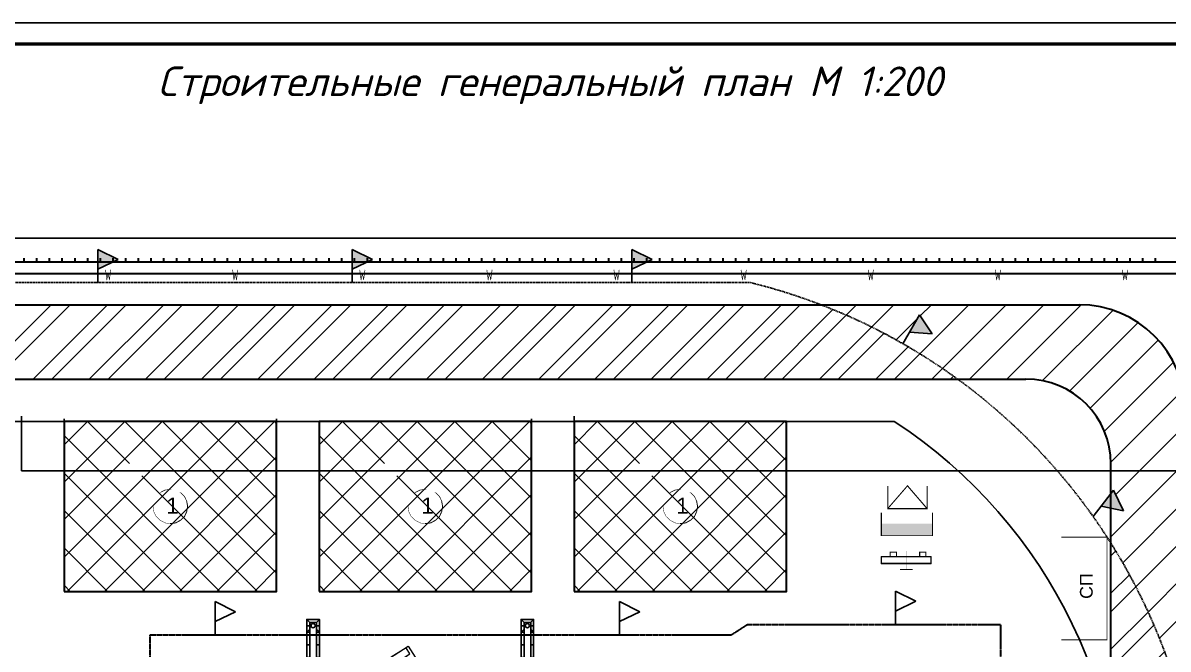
# Model space of a CAD drawing. Header units: millimetres. Extents: x -152693 to 518302, y -31658 to 793547.
# Drawn here: x 272699 to 299728, y 99819 to 114604 of the extents above; entities that cross this region are included whole.
import ezdxf

# ---------------------------------------------------------------- set-up
doc = ezdxf.new("R2010")
doc.units = ezdxf.units.MM
for name, pattern in [('ACAD_ISO02W100', [15, 12, -3]), ('K5LT_BASIC', [0]), ('K5LT_DASHED', [6, 4, -2]), ('K5LT_DASHED_REINFORCED', [6, 4, -2]), ('K5LT_REINFORCED', [0]), ('K5LT_THIN', [0]), ('PS-HIDDEN1', [4, 3, -1]), ('PS-HIDDEN2', [6.5, 5, -1.5])]:
    doc.linetypes.add(name, pattern=pattern)
doc.layers.get('Defpoints').update_dxf_attribs({"color": 2})
for name, color, linetype in [('1WALLB', 212, 'Continuous'), ('PDF _0', 7, 'Continuous'), ('PDF _Текст', 7, 'Continuous'), ('Системный слой', 7, 'Continuous')]:
    doc.layers.add(name, color=color, linetype=linetype)
doc.layers.add('Несущие линии', color=1, linetype='Continuous', lineweight=50)
doc.layers.add('№3', color=215, linetype='Continuous', lineweight=50)
doc.styles.add('PDF Arial', font='arial.ttf')
doc.styles.get("Standard").update_dxf_attribs({"font": 'arial.ttf'})
doc.styles.add('стиль4', font='isocpeui.ttf', dxfattribs={"height": 2.5})
doc.linetypes.add('ограждение1', pattern='A,0.25,-0.1,[133,ltypeshp.shx,S=0.1,R=0,X=-0.1,Y=0],-0.1,1', length=1.45)
doc.dimstyles.new('Копия(3) ISO-25', dxfattribs={"dimtxt": 2, "dimasz": 2.5, "dimexe": 1.25, "dimexo": 0.3, "dimgap": 0.3, "dimtad": 1, "dimzin": 9, "dimtxsty": 'стиль4', "dimblk": 'OBLIQUE', "dimcen": 2.5, "dimdle": 1, "dimadec": 0, "dimazin": 0, "dimtfac": 1, "dimtmove": 0, "dimatfit": 3, "dimfxl": 1, "dimarcsym": 0})
pattern_1 = [(45, (-77411.3, 800593.8), (-662.9126, 662.9126), []), (45, (-76969.4, 800593.8), (-662.9126, 662.9126), [])]

# ---------------------------------------------------------------- blocks, each defined once
blk = doc.blocks.new('_Oblique')
at = {"color": 0, "linetype": 'ByBlock', "lineweight": -2}
blk.add_line((-0.5, -0.5), (0.5, 0.5), dxfattribs=at)
blk = doc.blocks.new('*D213')
at = {"color": 0, "lineweight": -2, "transparency": 16777216}
for p, q in [((273672, 105255), (273672, 104025)), ((278687, 105255), (278687, 104025)), ((278688, 104026), (273671, 104026))]:
    blk.add_line(p, q, dxfattribs=at)
at = {"layer": 'Defpoints', "color": 0, "transparency": 16777216}
for p in [(273672, 105255), (278687, 105255), (273672, 104026)]:
    blk.add_point(p, dxfattribs=at)
at = {"color": 0, "lineweight": -2, "transparency": 16777216, "xscale": 2.5, "yscale": 2.5, "zscale": 2.5, "rotation": 180}
blk.add_blockref('_Oblique', (273672, 104026), dxfattribs=at)
at = {"color": 0, "lineweight": -2, "transparency": 16777216, "xscale": 2.5, "yscale": 2.5, "zscale": 2.5}
blk.add_blockref('_Oblique', (278687, 104026), dxfattribs=at)
at = {"color": 0, "lineweight": 9, "transparency": 16777216, "insert": (276179, 104028), "char_height": 2.5, "attachment_point": 5, "style": 'стиль4'}
blk.add_mtext('10', dxfattribs=at)
blk = doc.blocks.new('*D214')
at = {"color": 0, "lineweight": -2, "transparency": 16777216}
for p, q in [((285707, 105318), (285707, 104025)), ((290722, 105192), (290722, 104025)), ((290723, 104026), (285706, 104026))]:
    blk.add_line(p, q, dxfattribs=at)
at = {"layer": 'Defpoints', "color": 0, "transparency": 16777216}
for p in [(285707, 105318), (290722, 105193), (285707, 104026)]:
    blk.add_point(p, dxfattribs=at)
at = {"color": 0, "lineweight": -2, "transparency": 16777216, "xscale": 2.5, "yscale": 2.5, "zscale": 2.5, "rotation": 180}
blk.add_blockref('_Oblique', (285707, 104026), dxfattribs=at)
at = {"color": 0, "lineweight": -2, "transparency": 16777216, "xscale": 2.5, "yscale": 2.5, "zscale": 2.5}
blk.add_blockref('_Oblique', (290722, 104026), dxfattribs=at)
at = {"color": 0, "lineweight": 9, "transparency": 16777216, "insert": (288215, 104028), "char_height": 2.5, "attachment_point": 5, "style": 'стиль4'}
blk.add_mtext('10', dxfattribs=at)
blk = doc.blocks.new('*D296')
at = {"color": 0, "lineweight": -2, "transparency": 16777216}
for p, q in [((290722, 105192), (290722, 104025)), ((298379, 104189), (298379, 104025)), ((298380, 104026), (290721, 104026))]:
    blk.add_line(p, q, dxfattribs=at)
at = {"layer": 'Defpoints', "color": 0, "transparency": 16777216}
for p in [(290722, 105193), (298379, 104190), (290722, 104026)]:
    blk.add_point(p, dxfattribs=at)
at = {"color": 0, "lineweight": -2, "transparency": 16777216, "xscale": 2.5, "yscale": 2.5, "zscale": 2.5, "rotation": 180}
blk.add_blockref('_Oblique', (290722, 104026), dxfattribs=at)
at = {"color": 0, "lineweight": -2, "transparency": 16777216, "xscale": 2.5, "yscale": 2.5, "zscale": 2.5}
blk.add_blockref('_Oblique', (298379, 104026), dxfattribs=at)
at = {"color": 0, "lineweight": 9, "transparency": 16777216, "insert": (294551, 104028), "char_height": 2.5, "attachment_point": 5, "style": 'стиль4'}
blk.add_mtext('15,3', dxfattribs=at)
blk = doc.blocks.new('*D215')
at = {"color": 0, "lineweight": -2, "transparency": 16777216}
for p, q in [((298379, 104189), (298379, 104025)), ((300135, 104189), (300135, 104025)), ((300136, 104026), (298378, 104026))]:
    blk.add_line(p, q, dxfattribs=at)
at = {"layer": 'Defpoints', "color": 0, "transparency": 16777216}
for p in [(298379, 104190), (300135, 104190), (298379, 104026)]:
    blk.add_point(p, dxfattribs=at)
at = {"color": 0, "lineweight": -2, "transparency": 16777216, "xscale": 2.5, "yscale": 2.5, "zscale": 2.5, "rotation": 180}
blk.add_blockref('_Oblique', (298379, 104026), dxfattribs=at)
at = {"color": 0, "lineweight": -2, "transparency": 16777216, "xscale": 2.5, "yscale": 2.5, "zscale": 2.5}
blk.add_blockref('_Oblique', (300135, 104026), dxfattribs=at)
at = {"color": 0, "lineweight": 9, "transparency": 16777216, "insert": (299257, 104028), "char_height": 2.5, "attachment_point": 5, "style": 'стиль4'}
blk.add_mtext('3.5', dxfattribs=at)
blk = doc.blocks.new('*D278')
at = {"color": 0, "lineweight": -2, "transparency": 16777216}
for p, q in [((272669, 105318), (272669, 104025)), ((273672, 105192), (273672, 104025)), ((273673, 104026), (272668, 104026))]:
    blk.add_line(p, q, dxfattribs=at)
at = {"layer": 'Defpoints', "color": 0, "transparency": 16777216}
for p in [(272669, 105318), (273672, 105193), (272669, 104026)]:
    blk.add_point(p, dxfattribs=at)
at = {"color": 0, "lineweight": -2, "transparency": 16777216, "xscale": 2.5, "yscale": 2.5, "zscale": 2.5, "rotation": 180}
blk.add_blockref('_Oblique', (272669, 104026), dxfattribs=at)
at = {"color": 0, "lineweight": -2, "transparency": 16777216, "xscale": 2.5, "yscale": 2.5, "zscale": 2.5}
blk.add_blockref('_Oblique', (273672, 104026), dxfattribs=at)
at = {"color": 0, "lineweight": 9, "transparency": 16777216, "insert": (273170, 104028), "char_height": 2.5, "attachment_point": 5, "style": 'стиль4'}
blk.add_mtext('2', dxfattribs=at)
blk = doc.blocks.new('*D279')
at = {"color": 0, "lineweight": -2, "transparency": 16777216}
for p, q in [((273672, 105255), (273672, 104025)), ((278687, 105255), (278687, 104025)), ((278688, 104026), (273671, 104026))]:
    blk.add_line(p, q, dxfattribs=at)
at = {"layer": 'Defpoints', "color": 0, "transparency": 16777216}
for p in [(273672, 105255), (278687, 105255), (273672, 104026)]:
    blk.add_point(p, dxfattribs=at)
at = {"color": 0, "lineweight": -2, "transparency": 16777216, "xscale": 2.5, "yscale": 2.5, "zscale": 2.5, "rotation": 180}
blk.add_blockref('_Oblique', (273672, 104026), dxfattribs=at)
at = {"color": 0, "lineweight": -2, "transparency": 16777216, "xscale": 2.5, "yscale": 2.5, "zscale": 2.5}
blk.add_blockref('_Oblique', (278687, 104026), dxfattribs=at)
at = {"color": 0, "lineweight": 9, "transparency": 16777216, "insert": (276179, 104028), "char_height": 2.5, "attachment_point": 5, "style": 'стиль4'}
blk.add_mtext('10', dxfattribs=at)
blk = doc.blocks.new('*D280')
at = {"color": 0, "lineweight": -2, "transparency": 16777216}
for p, q in [((278687, 105192), (278687, 104025)), ((279690, 105192), (279690, 104025)), ((279691, 104026), (278686, 104026))]:
    blk.add_line(p, q, dxfattribs=at)
at = {"layer": 'Defpoints', "color": 0, "transparency": 16777216}
for p in [(278687, 105193), (279690, 105193), (278687, 104026)]:
    blk.add_point(p, dxfattribs=at)
at = {"color": 0, "lineweight": -2, "transparency": 16777216, "xscale": 2.5, "yscale": 2.5, "zscale": 2.5, "rotation": 180}
blk.add_blockref('_Oblique', (278687, 104026), dxfattribs=at)
at = {"color": 0, "lineweight": -2, "transparency": 16777216, "xscale": 2.5, "yscale": 2.5, "zscale": 2.5}
blk.add_blockref('_Oblique', (279690, 104026), dxfattribs=at)
at = {"color": 0, "lineweight": 9, "transparency": 16777216, "insert": (279188, 104028), "char_height": 2.5, "attachment_point": 5, "style": 'стиль4'}
blk.add_mtext('2', dxfattribs=at)
blk = doc.blocks.new('*D281')
at = {"color": 0, "lineweight": -2, "transparency": 16777216}
for p, q in [((279690, 105192), (279690, 104025)), ((284704, 105192), (284704, 104025)), ((284705, 104026), (279689, 104026))]:
    blk.add_line(p, q, dxfattribs=at)
at = {"layer": 'Defpoints', "color": 0, "transparency": 16777216}
for p in [(279690, 105193), (284704, 105193), (279690, 104026)]:
    blk.add_point(p, dxfattribs=at)
at = {"color": 0, "lineweight": -2, "transparency": 16777216, "xscale": 2.5, "yscale": 2.5, "zscale": 2.5, "rotation": 180}
blk.add_blockref('_Oblique', (279690, 104026), dxfattribs=at)
at = {"color": 0, "lineweight": -2, "transparency": 16777216, "xscale": 2.5, "yscale": 2.5, "zscale": 2.5}
blk.add_blockref('_Oblique', (284704, 104026), dxfattribs=at)
at = {"color": 0, "lineweight": 9, "transparency": 16777216, "insert": (282197, 104028), "char_height": 2.5, "attachment_point": 5, "style": 'стиль4'}
blk.add_mtext('10', dxfattribs=at)
blk = doc.blocks.new('*D282')
at = {"color": 0, "lineweight": -2, "transparency": 16777216}
for p, q in [((284704, 105255), (284704, 104025)), ((285707, 105255), (285707, 104025)), ((285708, 104026), (284703, 104026))]:
    blk.add_line(p, q, dxfattribs=at)
at = {"layer": 'Defpoints', "color": 0, "transparency": 16777216}
for p in [(284704, 105255), (285707, 105255), (284704, 104026)]:
    blk.add_point(p, dxfattribs=at)
at = {"color": 0, "lineweight": -2, "transparency": 16777216, "xscale": 2.5, "yscale": 2.5, "zscale": 2.5, "rotation": 180}
blk.add_blockref('_Oblique', (284704, 104026), dxfattribs=at)
at = {"color": 0, "lineweight": -2, "transparency": 16777216, "xscale": 2.5, "yscale": 2.5, "zscale": 2.5}
blk.add_blockref('_Oblique', (285707, 104026), dxfattribs=at)
at = {"color": 0, "lineweight": 9, "transparency": 16777216, "insert": (285206, 104028), "char_height": 2.5, "attachment_point": 5, "style": 'стиль4'}
blk.add_mtext('2', dxfattribs=at)
blk = doc.blocks.new('*D283')
at = {"color": 0, "lineweight": -2, "transparency": 16777216}
for p, q in [((285707, 105318), (285707, 104025)), ((290722, 105192), (290722, 104025)), ((290723, 104026), (285706, 104026))]:
    blk.add_line(p, q, dxfattribs=at)
at = {"layer": 'Defpoints', "color": 0, "transparency": 16777216}
for p in [(285707, 105318), (290722, 105193), (285707, 104026)]:
    blk.add_point(p, dxfattribs=at)
at = {"color": 0, "lineweight": -2, "transparency": 16777216, "xscale": 2.5, "yscale": 2.5, "zscale": 2.5, "rotation": 180}
blk.add_blockref('_Oblique', (285707, 104026), dxfattribs=at)
at = {"color": 0, "lineweight": -2, "transparency": 16777216, "xscale": 2.5, "yscale": 2.5, "zscale": 2.5}
blk.add_blockref('_Oblique', (290722, 104026), dxfattribs=at)
at = {"color": 0, "lineweight": 9, "transparency": 16777216, "insert": (288215, 104028), "char_height": 2.5, "attachment_point": 5, "style": 'стиль4'}
blk.add_mtext('10', dxfattribs=at)
blk = doc.blocks.new('*D299')
at = {"color": 0, "lineweight": -2, "transparency": 16777216}
for p, q in [((298379, 104189), (298379, 104025)), ((300135, 104189), (300135, 104025)), ((300136, 104026), (298378, 104026))]:
    blk.add_line(p, q, dxfattribs=at)
at = {"layer": 'Defpoints', "color": 0, "transparency": 16777216}
for p in [(298379, 104190), (300135, 104190), (298379, 104026)]:
    blk.add_point(p, dxfattribs=at)
at = {"color": 0, "lineweight": -2, "transparency": 16777216, "xscale": 2.5, "yscale": 2.5, "zscale": 2.5, "rotation": 180}
blk.add_blockref('_Oblique', (298379, 104026), dxfattribs=at)
at = {"color": 0, "lineweight": -2, "transparency": 16777216, "xscale": 2.5, "yscale": 2.5, "zscale": 2.5}
blk.add_blockref('_Oblique', (300135, 104026), dxfattribs=at)
at = {"color": 0, "lineweight": 9, "transparency": 16777216, "insert": (299257, 104028), "char_height": 2.5, "attachment_point": 5, "style": 'стиль4'}
blk.add_mtext('3.5', dxfattribs=at)
blk = doc.blocks.new('*U177')
at = {"layer": 'Системный слой', "color": 150, "linetype": 'K5LT_THIN', "lineweight": 30}
blk.add_line((0, -50), (0, 50), dxfattribs=at)
blk = doc.blocks.new('*U178')
at = {"color": 0, "linetype": 'ByBlock', "lineweight": -2}
for p in [(24300, 0), (24600, 0), (24900, 0), (25200, 0), (25500, 0), (25800, 0), (26100, 0), (26400, 0), (26700, 0), (27000, 0), (27300, 0), (27600, 0), (27900, 0), (28200, 0), (28500, 0), (28800, 0), (29100, 0), (29400, 0), (29700, 0), (30000, 0), (30300, 0), (30600, 0), (30900, 0), (31200, 0), (31500, 0), (31800, 0), (32100, 0), (32400, 0), (32700, 0), (33000, 0), (33300, 0), (33600, 0), (33900, 0), (34200, 0), (34500, 0), (34800, 0), (35100, 0), (35400, 0), (35700, 0), (36000, 0), (36300, 0), (36600, 0), (36900, 0), (37200, 0), (37500, 0), (37800, 0), (38100, 0), (38400, 0), (38700, 0), (39000, 0), (39300, 0), (39600, 0), (39900, 0), (40200, 0), (40500, 0), (40800, 0), (41100, 0), (41400, 0), (41700, 0), (42000, 0), (42300, 0), (42600, 0), (42900, 0), (43200, 0), (43500, 0), (43800, 0), (44100, 0), (44400, 0), (44700, 0), (45000, 0), (45300, 0), (45600, 0), (45900, 0), (46200, 0), (46500, 0), (46800, 0), (47100, 0), (47400, 0), (47700, 0), (48000, 0), (48300, 0), (48600, 0), (48900, 0), (49200, 0), (49500, 0), (49800, 0), (50100, 0), (50400, 0), (50700, 0), (51000, 0)]:
    blk.add_blockref('*U177', p, dxfattribs=at)
blk = doc.blocks.new('*U179')
at = {"layer": 'Системный слой', "insert": (-304, -125), "char_height": 422.87, "width": 608.87, "attachment_point": 7}
blk.add_mtext('{\\fGOST type A|b0|i0|c204|p2;\\H0.59119x;\\W0.67;\\C7;W}', dxfattribs=at)
blk = doc.blocks.new('*U180')
at = {"color": 0, "linetype": 'ByBlock', "lineweight": -2}
for p in [(24000, 0), (27000, 0), (30000, 0), (33000, 0), (36000, 0), (39000, 0), (42000, 0), (45000, 0), (48000, 0)]:
    blk.add_blockref('*U179', p, dxfattribs=at)
blk = doc.blocks.new('прарапрапр')
at = {"color": 1, "lineweight": 25}
for p, q in [((-1831.19, -5961.57), (-1831.92, -5960.84)), ((-1831.22, -5962.33), (-1831.92, -5962.33)), ((-1828.93, -5960.84), (-1829.66, -5961.57)), ((-1828.93, -5962.33), (-1829.6, -5962.33)), ((-1780.63, -5961.57), (-1781.36, -5960.84)), ((-1780.66, -5962.33), (-1781.36, -5962.33)), ((-1778.37, -5960.84), (-1779.1, -5961.57)), ((-1778.37, -5962.33), (-1779.03, -5962.33)), ((-1831.22, -5963.13), (-1831.92, -5963.83)), ((-1828.93, -5963.83), (-1829.6, -5963.16)), ((-1780.66, -5963.13), (-1781.36, -5963.83)), ((-1778.37, -5963.83), (-1779.03, -5963.16)), ((-1812.27, -5989.31), (-1756, -5986.8)), ((-1756, -5986.8), (-1757.36, -5987.38)), ((-1812.29, -5991.25), (-1812.27, -5989.31)), ((-1810.3, -5991.27), (-1811.82, -5989.29)), ((-1811.31, -5991.26), (-1809.73, -5989.2)), ((-1807.34, -5991.29), (-1808.97, -5989.16)), ((-1808.66, -5991.28), (-1806.96, -5989.07)), ((-1805.44, -5991.31), (-1803.61, -5988.92)), ((-1803.64, -5991.32), (-1805.42, -5989.01)), ((-1800.14, -5991.35), (-1802.05, -5988.85)), ((-1801.98, -5991.34), (-1800.01, -5988.76)), ((-1796.64, -5991.38), (-1798.69, -5988.7)), ((-1798.52, -5991.36), (-1796.4, -5988.6)), ((-1794.22, -5991.4), (-1796.36, -5988.6)), ((-1796.25, -5991.38), (-1794.04, -5988.5)), ((-1791.53, -5991.42), (-1793.78, -5988.49)), ((-1793.48, -5991.4), (-1791.15, -5988.37)), ((-1791.09, -5991.42), (-1788.66, -5988.26)), ((-1788.43, -5991.45), (-1790.8, -5988.35)), ((-1785.3, -5991.47), (-1787.79, -5988.22)), ((-1787.64, -5991.45), (-1785.06, -5988.1)), ((-1784.8, -5991.47), (-1782.11, -5987.96)), ((-1782.06, -5991.5), (-1784.68, -5988.08)), ((-1782.03, -5991.5), (-1779.22, -5987.83)), ((-1779.15, -5991.52), (-1781.88, -5987.95)), ((-1778.89, -5991.52), (-1775.95, -5987.69)), ((-1775.63, -5991.55), (-1778.5, -5987.8)), ((-1775.95, -5991.55), (-1772.88, -5987.55)), ((-1772.28, -5991.58), (-1775.29, -5987.66)), ((-1772.11, -5991.58), (-1768.88, -5987.37)), ((-1768.65, -5991.61), (-1771.8, -5987.5)), ((-1768.65, -5991.61), (-1765.28, -5987.21)), ((-1765.19, -5991.63), (-1768.47, -5987.35)), ((-1765.99, -5991.63), (-1762.51, -5987.09)), ((-1762.54, -5991.65), (-1765.92, -5987.24)), ((-1760.17, -5991.67), (-1763.65, -5987.14)), ((-1763.62, -5991.65), (-1760.04, -5986.98)), ((-1758.26, -5991.69), (-1758.24, -5986.9)), ((-1757.36, -5987.38), (-1757.36, -5990.88)), ((-1756, -5991.71), (-1812.29, -5991.25)), ((-1757.36, -5990.88), (-1756, -5991.71)), ((-1830.08, -6002.81), (-1829.42, -6003.47)), ((-1827.8, -6003.51), (-1827.1, -6002.81)), ((-1779.52, -6002.81), (-1778.86, -6003.47)), ((-1777.23, -6003.51), (-1776.53, -6002.81)), ((-1830.08, -6004.31), (-1829.42, -6004.31)), ((-1830.08, -6005.8), (-1829.35, -6005.07)), ((-1827.83, -6005.07), (-1827.1, -6005.8)), ((-1827.8, -6004.31), (-1827.1, -6004.31)), ((-1779.52, -6004.31), (-1778.86, -6004.31)), ((-1779.52, -6005.8), (-1778.79, -6005.07)), ((-1777.26, -6005.07), (-1776.53, -6005.8)), ((-1777.23, -6004.31), (-1776.53, -6004.31))]:
    blk.add_line(p, q, dxfattribs=at)
for points in [[(-1831.22, -5963.83), (-1831.92, -5963.83), (-1831.92, -5960.84), (-1831.22, -5960.84), (-1828.93, -5960.84), (-1828.93, -5963.83), (-1829.6, -5963.83)], [(-1780.66, -5963.83), (-1781.36, -5963.83), (-1781.36, -5960.84), (-1780.66, -5960.84), (-1778.37, -5960.84), (-1778.37, -5963.83), (-1779.03, -5963.83)], [(-1831.22, -5966.81), (-1831.92, -5966.81), (-1831.92, -5963.83), (-1831.22, -5963.83)], [(-1829.6, -5963.83), (-1828.93, -5963.83), (-1828.93, -5966.81), (-1829.6, -5966.81)], [(-1780.66, -5966.81), (-1781.36, -5966.81), (-1781.36, -5963.83), (-1780.66, -5963.83)], [(-1779.03, -5963.83), (-1778.37, -5963.83), (-1778.37, -5966.81), (-1779.03, -5966.81)], [(-1831.22, -5969.8), (-1831.92, -5969.8), (-1831.92, -5966.81), (-1831.22, -5966.81)], [(-1829.6, -5966.81), (-1828.93, -5966.81), (-1828.93, -5969.8), (-1829.6, -5969.8)], [(-1780.66, -5969.8), (-1781.36, -5969.8), (-1781.36, -5966.81), (-1780.66, -5966.81)], [(-1779.03, -5966.81), (-1778.37, -5966.81), (-1778.37, -5969.8), (-1779.03, -5969.8)], [(-1831.22, -5972.79), (-1831.92, -5972.79), (-1831.92, -5969.8), (-1831.22, -5969.8)], [(-1829.6, -5969.8), (-1828.93, -5969.8), (-1828.93, -5972.79), (-1829.6, -5972.79)], [(-1780.66, -5972.79), (-1781.36, -5972.79), (-1781.36, -5969.8), (-1780.66, -5969.8)], [(-1779.03, -5969.8), (-1778.37, -5969.8), (-1778.37, -5972.79), (-1779.03, -5972.79)], [(-1784.21, -5986.22), (-1784.21, -5976.16), (-1767.12, -5976.16), (-1767.12, -5991.44), (-1784.21, -5991.44), (-1784.21, -5986.22)], [(-1829.42, -5996.84), (-1830.08, -5996.84), (-1830.08, -5993.85), (-1829.42, -5993.85)], [(-1827.8, -5993.85), (-1827.1, -5993.85), (-1827.1, -5996.84), (-1827.8, -5996.84)], [(-1778.86, -5996.84), (-1779.52, -5996.84), (-1779.52, -5993.85), (-1778.86, -5993.85)], [(-1777.23, -5993.85), (-1776.53, -5993.85), (-1776.53, -5996.84), (-1777.23, -5996.84)], [(-1829.42, -5999.83), (-1830.08, -5999.83), (-1830.08, -5996.84), (-1829.42, -5996.84)], [(-1827.8, -5996.84), (-1827.1, -5996.84), (-1827.1, -5999.83), (-1827.8, -5999.83)], [(-1778.86, -5999.83), (-1779.52, -5999.83), (-1779.52, -5996.84), (-1778.86, -5996.84)], [(-1777.23, -5996.84), (-1776.53, -5996.84), (-1776.53, -5999.83), (-1777.23, -5999.83)], [(-1829.42, -6002.81), (-1830.08, -6002.81), (-1830.08, -5999.83), (-1829.42, -5999.83)], [(-1827.8, -5999.83), (-1827.1, -5999.83), (-1827.1, -6002.81), (-1827.8, -6002.81)], [(-1778.86, -6002.81), (-1779.52, -6002.81), (-1779.52, -5999.83), (-1778.86, -5999.83)], [(-1777.23, -5999.83), (-1776.53, -5999.83), (-1776.53, -6002.81), (-1777.23, -6002.81)], [(-1827.8, -6002.81), (-1827.1, -6002.81), (-1827.1, -6005.8), (-1827.8, -6005.8), (-1830.08, -6005.8), (-1830.08, -6002.81), (-1829.42, -6002.81)], [(-1777.23, -6002.81), (-1776.53, -6002.81), (-1776.53, -6005.8), (-1777.23, -6005.8), (-1779.52, -6005.8), (-1779.52, -6002.81), (-1778.86, -6002.81)]]:
    blk.add_lwpolyline(points, dxfattribs=at)
for points in [[(-1829.6, -5975.2), (-1831.22, -5975.2), (-1831.22, -5961.57), (-1829.6, -5961.57)], [(-1779.03, -5975.2), (-1780.66, -5975.2), (-1780.66, -5961.57), (-1779.03, -5961.57)], [(-1767.12, -5991.44), (-1834.94, -5991.44), (-1834.94, -5975.2), (-1767.12, -5975.2)], [(-1827.2, -5978.24), (-1834.94, -5978.24), (-1834.94, -5975.2), (-1827.2, -5975.2)], [(-1772.01, -5976.16), (-1767.12, -5976.16), (-1767.12, -5986.11), (-1772.01, -5986.11)], [(-1831.89, -5987), (-1832.72, -5987), (-1832.72, -5980.2), (-1831.89, -5980.2)], [(-1828, -5986.22), (-1831.22, -5986.22), (-1831.22, -5980.99), (-1828, -5980.99)], [(-1824.43, -5991.44), (-1832.17, -5991.44), (-1832.17, -5988.4), (-1824.43, -5988.4)], [(-1829.42, -5991.44), (-1827.8, -5991.44), (-1827.8, -6005.07), (-1829.42, -6005.07)], [(-1778.86, -5991.44), (-1777.23, -5991.44), (-1777.23, -6005.07), (-1778.86, -6005.07)]]:
    blk.add_lwpolyline(points, close=True, dxfattribs=at)
for centre in [(-1830.43, -5962.33), (-1779.86, -5962.33), (-1828.59, -6004.31), (-1778.03, -6004.31)]:
    blk.add_circle(centre, 0.492, dxfattribs=at)
blk = doc.blocks.new('ичси')
at = {"color": 1, "lineweight": 20}
for p, q in [((-1400.86, -5833.4), (-1401.75, -5835.85)), ((-1399.6, -5833.86), (-1400.48, -5836.31)), ((-1405.15, -5843.25), (-1402.39, -5835.62)), ((-1402.68, -5844.15), (-1399.85, -5836.55)), ((-1402.39, -5835.62), (-1399.86, -5836.56)), ((-1440.44, -5952.72), (-1445.35, -5950.95)), ((-1445.02, -5965.37), (-1449.93, -5963.59)), ((-1449.57, -5977.94), (-1454.48, -5976.16)), ((-1454.11, -5990.47), (-1459.02, -5988.69))]:
    blk.add_line(p, q, dxfattribs=at)
for points in [[(-1400.23, -5833.63), (-1401.67, -5833.11), (-1401.84, -5833.56), (-1402.05, -5833.48), (-1402.2, -5833.89), (-1402.85, -5833.66), (-1403.1, -5834.35), (-1402.45, -5834.58), (-1402.78, -5835.48), (-1402.39, -5835.62)], [(-1400.23, -5833.63), (-1398.79, -5834.15), (-1398.95, -5834.6), (-1398.74, -5834.68), (-1398.89, -5835.09), (-1398.23, -5835.33), (-1398.48, -5836.02), (-1399.14, -5835.78), (-1399.46, -5836.68), (-1399.85, -5836.54)], [(-1440.01, -5937.62), (-1421.18, -5885.64), (-1417.17, -5887.09), (-1436, -5939.07)]]:
    blk.add_lwpolyline(points, dxfattribs=at)
for points in [[(-1402.65, -5844.16), (-1417.91, -5886.82), (-1420.45, -5885.9), (-1405.19, -5843.24)], [(-1458.12, -6001.55), (-1435.78, -5939.85), (-1440.69, -5938.07), (-1463.03, -5999.77)], [(-1435.64, -5939.2), (-1435.86, -5939.82), (-1440.6, -5938.1), (-1440.38, -5937.49)], [(-1459.08, -5999.34), (-1437.32, -5939.29), (-1439.48, -5938.51), (-1461.23, -5998.56)], [(-1454.57, -5976.4), (-1460.01, -5991.41), (-1465.46, -5989.44), (-1460.02, -5974.43)], [(-1456.52, -5979.61), (-1458.59, -5985.32), (-1463.01, -5983.72), (-1460.94, -5978)], [(-1458.34, -5981.08), (-1458.72, -5982.14), (-1460.98, -5981.32), (-1460.6, -5980.26)], [(-1459.1, -5985.13), (-1460.09, -5987.85), (-1463.34, -5986.67), (-1462.36, -5983.95)], [(-1458.08, -5999.7), (-1458.67, -6001.35), (-1462.58, -5999.93), (-1461.98, -5998.29)]]:
    blk.add_lwpolyline(points, close=True, dxfattribs=at)
at = {"layer": '№3', "color": 7, "lineweight": 20}
blk.add_circle((-1454.6, -5983.32), 3.69, dxfattribs=at)
blk = doc.blocks.new('*D304')
at = {"color": 0, "lineweight": -2, "transparency": 16777216}
for p, q in [((248007, 109523), (307636, 109523)), ((248008, 108953), (248008, 109524)), ((307635, 108953), (307635, 109524))]:
    blk.add_line(p, q, dxfattribs=at)
at = {"layer": 'Defpoints', "color": 0, "transparency": 16777216}
for p in [(307635, 109523), (248008, 108953), (307635, 108953)]:
    blk.add_point(p, dxfattribs=at)
at = {"color": 0, "lineweight": -2, "transparency": 16777216, "xscale": 2.5, "yscale": 2.5, "zscale": 2.5, "rotation": 180}
blk.add_blockref('_Oblique', (248008, 109523), dxfattribs=at)
at = {"color": 0, "lineweight": -2, "transparency": 16777216, "xscale": 2.5, "yscale": 2.5, "zscale": 2.5}
blk.add_blockref('_Oblique', (307635, 109523), dxfattribs=at)
at = {"color": 0, "lineweight": 9, "transparency": 16777216, "insert": (277821, 109525), "char_height": 2.5, "attachment_point": 5, "style": 'стиль4'}
blk.add_mtext('11925,2', dxfattribs=at)

msp = doc.modelspace()

# ---------------------------------------------------------------- hatches: boundary and pattern name
at = {"lineweight": 20, "ltscale": 100}
h = msp.add_hatch(dxfattribs=at)
h.set_pattern_fill('ANSI32', color=254, scale=2500)
h.set_pattern_definition(pattern_1)
edge = h.paths.add_edge_path()
edge.add_arc((286496.47542, 94848.96554), 14035.24879, 53.944840553, 68.98864368)
edge.add_line((291528.85574, 107951.00191), (273898.37507, 107951.00191))
edge.add_line((273898.37507, 107951.00191), (256267.89441, 107951.00191))
edge.add_arc((260131.67561, 95016.85908), 13498.92054, 106.632319939, 139.607312333)
edge.add_line((249850.61402, 103764.46608), (249850.61402, 86269.25208))
edge.add_line((249850.61402, 86269.25208), (251605.84296, 84551.15158))
edge.add_line((251605.84296, 84551.15158), (251605.84296, 104151.12207))
edge.add_arc((253612.08012, 104189.17497), 2006.598, 90.007458594, 181.086615999, ccw=False)
edge.add_line((253611.8189, 106195.77296), (294757.11523, 106195.77296))
h = msp.add_hatch(dxfattribs=at)
h.set_pattern_fill('ANSI31', color=254, scale=5000)
h.set_pattern_definition([(45, (-77411.33, 800593.8), (-441.94174, 441.94174), [])])
h.paths.add_polyline_path([(253895.88337, 106989.15004), (253506.44777, 107668.20567), (254041.77596, 107702.08709), (253739.12276, 107262.49221), (253895.88337, 106989.15004, -0.0475109513), (256267.89441, 107951.00191), (252358.08394, 107951.00191, 0.4142142362), (249850.61402, 105443.52621), (249850.61402, 103764.46608, -0.0967050735)])
h.paths.add_polyline_path([(298379.32802, 104189.79702), (298379.32802, 103492.82013), (298436.57655, 103567.57218), (298674.5823, 103086.86698), (298379.32802, 103148.69593), (298379.32802, 102317.96967, -0.0808472634), (300134.55696, 98164.22426), (300134.55696, 105443.53775, 0.4142128885), (297627.08704, 107951.00191), (291528.85574, 107951.00191, -0.0383320613), (293469.95321, 107029.22892), (293859.42176, 107708.34201), (294159.00979, 107263.40243), (293626.74677, 107302.62855), (293469.95321, 107029.22892, -0.0273344755), (294757.11523, 106195.77296), (296373.35046, 106195.77296, -0.414213799)])
h.paths.add_polyline_path([(298379.32802, 80197.98716, -0.0214475873), (298798.37025, 79276.71081), (299463.20165, 79668.65582), (299493.71093, 79263.69407), (300134.55696, 79263.69407), (300134.55696, 91533.70682, -0.0808472634), (298379.32802, 87379.9614)])
h.paths.add_polyline_path([(299387.80236, 85262.92615), (299304.29424, 85199.49519), (299387.80236, 85833.80471), (299471.31047, 85199.49519)], flags=16)
h.paths.add_polyline_path([(299477.31367, 72798.42986), (300134.55696, 72790.34711), (300134.55696, 78535.81035), (299069.29493, 78535.81035, -0.1236969984)])
h.paths.add_polyline_path([(300134.55696, 72541.48634), (300017.29192, 72310.51624), (299792.45897, 72794.55422), (299477.31367, 72798.42986, -0.0737886965), (298379.32802, 69512.22143), (298379.32802, 66527.61504, -0.0912526252), (298215.04288, 65634.91151), (300295.53812, 65634.91151, -0.1110019233), (300134.55696, 66728.19633)])
h.paths.add_polyline_path([(299253.84685, 66526.25718), (299259.74079, 66526.25718), (299259.74079, 66532.25718), (299253.84685, 66532.25718)], flags=24)
h = msp.add_hatch(dxfattribs=at)
h.set_pattern_fill('ANSI37', color=254, scale=5000)
h.set_pattern_definition([(45, (316648, 536528.53), (-441.9417, 441.9417), []), (135, (316648, 536528.53), (-441.9417, -441.9417), [])])
h.paths.add_polyline_path([(274061.50461, 103564.19349, 0.0113545753), (273671.57831, 103317.66729), (273671.57831, 101309.63426, -0.0177795249), (274144.2646, 101692.78499), (278686.51816, 101692.78499), (278686.51816, 103564.19349)])
h.paths.add_polyline_path([(278686.51816, 101180.83311), (278686.51816, 101692.78499), (274144.2646, 101692.78499, 0.0177795249), (273671.57831, 101309.63426), (273671.57831, 101180.83311)])
h.paths.add_polyline_path([(278686.51816, 103564.19349), (278686.51816, 105192.78499), (273671.57831, 105192.78499), (273671.57831, 103317.66729, -0.0113545753), (274061.50461, 103564.19349), (275508.70878, 103564.19349), (275507.17057, 103879.35886), (275024.81342, 104107.77557), (275504.88793, 104347.05091), (275507.17057, 103879.35886), (275508.70878, 103564.19349)])
h.paths.add_polyline_path([(275914.74899, 103893.62207), (276367.40051, 103893.62207), (276367.40051, 104493.62207), (275914.74899, 104493.62207)], flags=24)
h = msp.add_hatch(dxfattribs=at)
h.set_pattern_fill('ANSI37', color=254, scale=5000)
h.set_pattern_definition([(45, (322665.9, 536528.53), (-441.9417, 441.9417), []), (135, (322665.9, 536528.53), (-441.9417, -441.9417), [])])
h.paths.add_polyline_path([(280079.43243, 103564.19349, 0.0113545753), (279689.50613, 103317.66729), (279689.50613, 101309.63426, -0.0177795249), (280162.19242, 101692.78499), (284704.44598, 101692.78499), (284704.44598, 103564.19349)])
h.paths.add_polyline_path([(284704.44598, 101180.83311), (284704.44598, 101692.78499), (280162.19242, 101692.78499, 0.0177795249), (279689.50613, 101309.63426), (279689.50613, 101180.83311)])
h.paths.add_polyline_path([(284704.44598, 103564.19349), (284704.44598, 105192.78499), (279689.50613, 105192.78499), (279689.50613, 103317.66729, -0.0113545753), (280079.43243, 103564.19349), (281526.6366, 103564.19349), (281525.09839, 103879.35886), (281042.74124, 104107.77557), (281522.81575, 104347.05091), (281525.09839, 103879.35886), (281526.6366, 103564.19349)])
h.paths.add_polyline_path([(281932.67681, 103893.62207), (282385.32833, 103893.62207), (282385.32833, 104493.62207), (281932.67681, 104493.62207)], flags=24)
h = msp.add_hatch(dxfattribs=at)
h.set_pattern_fill('ANSI37', color=254, scale=5000)
h.set_pattern_definition([(45, (328683.85, 536528.53), (-441.9417, 441.9417), []), (135, (328683.85, 536528.53), (-441.9417, -441.9417), [])])
h.paths.add_polyline_path([(286097.36026, 103564.19349, 0.0113545753), (285707.43395, 103317.66729), (285707.43395, 101309.63426, -0.0177795249), (286180.12024, 101692.78499), (290722.3738, 101692.78499), (290722.3738, 103564.19349)])
h.paths.add_polyline_path([(290722.3738, 101180.83311), (290722.3738, 101692.78499), (286180.12024, 101692.78499, 0.0177795249), (285707.43395, 101309.63426), (285707.43395, 101180.83311)])
h.paths.add_polyline_path([(290722.3738, 103564.19349), (290722.3738, 105192.78499), (285707.43395, 105192.78499), (285707.43395, 103317.66729, -0.0113545753), (286097.36026, 103564.19349), (287544.56442, 103564.19349), (287543.02621, 103879.35886), (287060.66906, 104107.77557), (287540.74358, 104347.05091), (287543.02621, 103879.35886), (287544.56442, 103564.19349)])
h.paths.add_polyline_path([(287950.60463, 103893.62207), (288403.25615, 103893.62207), (288403.25615, 104493.62207), (287950.60463, 104493.62207)], flags=24)
h = msp.add_hatch(dxfattribs=at)
h.set_pattern_fill('ANSI32', color=254, scale=2500)
h.set_pattern_definition(pattern_1)
edge = h.paths.add_edge_path()
edge.add_arc((286496.47542, 94848.96554), 14035.24879, 327.848456577, 363.064592845)
edge.add_arc((286496.47542, 94848.96554), 14035.24879, 3.064592845, 32.151543423)
edge.add_line((298379.32802, 102317.96967), (298379.32802, 87379.9614))
at = {"layer": '1WALLB', "linetype": 'PS-HIDDEN1', "ltscale": 750}
h = msp.add_hatch(color=1, dxfattribs=at)
h.paths.add_polyline_path([(274902.90392, 108997.66538), (274949.73469, 109020.12222), (274468.49809, 109257.05166), (274468.49809, 108997.66538)])
h.paths.add_polyline_path([(274902.90392, 108997.66538), (274468.49809, 108997.66538), (274468.49809, 108789.35404)])
h = msp.add_hatch(color=1, dxfattribs=at)
h.paths.add_polyline_path([(280902.51476, 108997.66538), (280949.34553, 109020.12222), (280468.10893, 109257.05166), (280468.10893, 108997.66538)])
h.paths.add_polyline_path([(280902.51476, 108997.66538), (280468.10893, 108997.66538), (280468.10893, 108789.35404)])
h = msp.add_hatch(color=1, dxfattribs=at)
h.paths.add_polyline_path([(287505.40917, 108997.66538), (287552.23994, 109020.12222), (287071.00334, 109257.05166), (287071.00334, 108997.66538)])
h.paths.add_polyline_path([(287505.40917, 108997.66538), (287071.00334, 108997.66538), (287071.00334, 108789.35404)])
h = msp.add_hatch(color=1, dxfattribs=at)
h.paths.add_polyline_path([(294107.21347, 107267.21965), (294159.00979, 107263.40243), (293859.42176, 107708.34201), (293730.37963, 107483.33231)])
h.paths.add_polyline_path([(294107.21347, 107267.21965), (293730.37963, 107483.33231), (293626.74677, 107302.62855)])
h = msp.add_hatch(color=1, dxfattribs=at)
h.paths.add_polyline_path([(298623.74814, 103097.51212), (298674.5823, 103086.86698), (298436.57655, 103567.57218), (298278.86425, 103361.63998)])
h.paths.add_polyline_path([(298623.74814, 103097.51212), (298278.86425, 103361.63998), (298152.20659, 103196.25724)])

# ---------------------------------------------------------------- linework, layer by layer
at = {"linetype": 'K5LT_DASHED_REINFORCED', "lineweight": 25, "ltscale": 6}
msp.add_line((259072.79071, 108474.18491), (289864.20547, 108474.18491), dxfattribs=at)
at = {"color": 6, "linetype": 'ограждение1', "lineweight": 25, "ltscale": 20}
msp.add_line((255029.10492, 105192.78499), (293266.77039, 105192.78499), dxfattribs=at)
at = {"lineweight": 25}
msp.add_lwpolyline([(244601.31998, 114604.16935), (328701.31998, 114604.16935), (328701.31998, 55204.16935), (244601.31998, 55204.16935)], close=True, dxfattribs=at)
at = {"linetype": 'K5LT_DASHED_REINFORCED', "lineweight": 25, "ltscale": 6}
msp.add_arc((286496.47542, 94848.96554), 14035.24879, 309.155771448, 76.116527972, dxfattribs=at)
at = {"color": 6, "linetype": 'ограждение1', "lineweight": 25, "ltscale": 20}
msp.add_arc((286760.96064, 95244.28161), 11886.89531, 292.540624988, 56.817377103, dxfattribs=at)
at = {"layer": '1WALLB', "color": 1, "linetype": 'PS-HIDDEN1', "ltscale": 750}
for points in [[(274468.49809, 109257.05166), (274949.73469, 109020.12222), (274468.49809, 108789.35404), (274468.49809, 109257.05166), (274468.49809, 108474.18491)], [(280468.10893, 109257.05166), (280949.34553, 109020.12222), (280468.10893, 108789.35404), (280468.10893, 109257.05166), (280468.10893, 108474.18491)], [(287071.00334, 109257.05166), (287552.23994, 109020.12222), (287071.00334, 108789.35404), (287071.00334, 109257.05166), (287071.00334, 108474.18491)], [(293859.42176, 107708.34201), (294159.00979, 107263.40243), (293626.74677, 107302.62855), (293859.42176, 107708.34201), (293469.95321, 107029.22892)], [(298436.57655, 103567.57218), (298674.5823, 103086.86698), (298152.20659, 103196.25724), (298436.57655, 103567.57218), (297960.57715, 102946.03786)], [(293291.2295, 101184.80405), (293772.4661, 100947.87461), (293291.2295, 100717.10643), (293291.2295, 101184.80405), (293291.2295, 100401.9373)], [(277237.25945, 100939.072), (277718.49605, 100702.14256), (277237.25945, 100471.37438), (277237.25945, 100939.072), (277237.25945, 100156.20525)], [(286782.1481, 100939.072), (287263.3847, 100702.14256), (286782.1481, 100471.37438), (286782.1481, 100939.072), (286782.1481, 100156.20525)]]:
    msp.add_lwpolyline(points, dxfattribs=at)
at = {"layer": 'PDF _0', "lineweight": 0}
for points in [[(276174.34612, 103590.43576, 15.39582, 15.39582, 0), (276053.85476, 103573.22271, 16.22862, 16.22862, 0), (275939.10109, 103515.84588, 0, 0, 0), (275847.29816, 103424.04294, 0, 0, 0), (275789.92132, 103315.02695, 0, 0, 0), (275772.70827, 103188.79792, 10.26388, 10.26388, 0), (275789.92132, 103062.56888, 10.26388, 10.26388, 0), (275847.29816, 102947.81521, 10.26388, 10.26388, 0), (275939.10109, 102861.74996, 10.26388, 10.26388, 0), (276053.85476, 102798.63544, 10.26388, 10.26388, 0), (276174.34612, 102781.42239, 22.58054, 22.58054, 0), (276306.31284, 102798.63544, 22.58054, 22.58054, 0), (276421.06651, 102861.74996, 22.58054, 22.58054, 0), (276512.86945, 102947.81521, 22.58054, 22.58054, 0), (276564.5086, 103062.56888, 22.58054, 22.58054, 0), (276587.45933, 103188.79792, 22.58054, 22.58054, 0), (276564.5086, 103315.02695, 16.22862, 16.22862, 0), (276512.86945, 103424.04294, 15.39582, 15.39582, 0), (276421.06651, 103515.84588, 0, 0, 0), (276306.31284, 103573.22271, 0, 0, 0)], [(282192.27394, 103590.43576, 15.39582, 15.39582, 0), (282071.78259, 103573.22271, 16.22862, 16.22862, 0), (281957.02892, 103515.84588, 0, 0, 0), (281865.22598, 103424.04294, 0, 0, 0), (281807.84914, 103315.02695, 0, 0, 0), (281790.63609, 103188.79792, 10.26388, 10.26388, 0), (281807.84914, 103062.56888, 10.26388, 10.26388, 0), (281865.22598, 102947.81521, 10.26388, 10.26388, 0), (281957.02892, 102861.74996, 10.26388, 10.26388, 0), (282071.78259, 102798.63544, 10.26388, 10.26388, 0), (282192.27394, 102781.42239, 22.58054, 22.58054, 0), (282324.24066, 102798.63544, 22.58054, 22.58054, 0), (282438.99433, 102861.74996, 22.58054, 22.58054, 0), (282530.79727, 102947.81521, 22.58054, 22.58054, 0), (282582.43642, 103062.56888, 22.58054, 22.58054, 0), (282605.38715, 103188.79792, 22.58054, 22.58054, 0), (282582.43642, 103315.02695, 16.22862, 16.22862, 0), (282530.79727, 103424.04294, 15.39582, 15.39582, 0), (282438.99433, 103515.84588, 0, 0, 0), (282324.24066, 103573.22271, 0, 0, 0)], [(288210.20176, 103590.43576, 15.39582, 15.39582, 0), (288089.71041, 103573.22271, 16.22862, 16.22862, 0), (287974.95674, 103515.84588, 0, 0, 0), (287883.1538, 103424.04294, 0, 0, 0), (287825.77697, 103315.02695, 0, 0, 0), (287808.56392, 103188.79792, 10.26388, 10.26388, 0), (287825.77697, 103062.56888, 10.26388, 10.26388, 0), (287883.1538, 102947.81521, 10.26388, 10.26388, 0), (287974.95674, 102861.74996, 10.26388, 10.26388, 0), (288089.71041, 102798.63544, 10.26388, 10.26388, 0), (288210.20176, 102781.42239, 22.58054, 22.58054, 0), (288342.16848, 102798.63544, 22.58054, 22.58054, 0), (288456.92215, 102861.74996, 22.58054, 22.58054, 0), (288548.72509, 102947.81521, 22.58054, 22.58054, 0), (288600.36424, 103062.56888, 22.58054, 22.58054, 0), (288623.31497, 103188.79792, 22.58054, 22.58054, 0), (288600.36424, 103315.02695, 16.22862, 16.22862, 0), (288548.72509, 103424.04294, 15.39582, 15.39582, 0), (288456.92215, 103515.84588, 0, 0, 0), (288342.16848, 103573.22271, 0, 0, 0)]]:
    msp.add_lwpolyline(points, format="xyseb", close=True, dxfattribs=at)
for points in [[(293109.84002, 103134.46302, 24.9958, 24.9958, 0), (293577.63956, 103674.23172, 27.08953, 27.08953, 0), (294041.20562, 103134.46302, 0, 0, 0)], [(292959.55148, 103037.09298, 25.40088, 25.40088, 0), (292959.55148, 102497.32428, 21.1674, 21.1674, 0), (294170.32676, 102497.32428, 25.40088, 25.40088, 0), (294170.32676, 103037.09298, 25.40088, 25.40088, 0)], [(297208.46643, 100038.82205, 25.40088, 25.40088, 0), (298285.88709, 100038.82205, 21.1674, 21.1674, 0), (298285.88709, 102464.60609, 25.40088, 25.40088, 0), (297208.46643, 102464.60609, 25.40088, 25.40088, 0)], [(292959.55148, 101843.25162, 25.40088, 25.40088, 0), (292959.55148, 102002.00712, 21.1674, 21.1674, 0), (294136.45892, 102002.00712, 25.40088, 25.40088, 0), (294136.45892, 101843.25162, 25.40088, 25.40088, 0), (292959.55148, 101843.25162, 25.40088, 25.40088, 0), (292959.55148, 102002.00712, 21.1674, 21.1674, 0), (293171.22548, 102002.00712, 25.40088, 25.40088, 0), (293171.22548, 102109.96086, 25.40088, 25.40088, 0), (293315.1638, 102109.96086, 25.40088, 25.40088, 0), (293315.1638, 102002.00712, 21.1674, 21.1674, 0), (293865.5162, 102002.00712, 25.40088, 25.40088, 0), (293865.5162, 102109.96086, 25.40088, 25.40088, 0), (294009.45452, 102109.96086, 25.40088, 25.40088, 0), (294009.45452, 102002.00712, 21.1674, 21.1674, 0), (294136.45892, 102002.00712, 0, 0, 0)]]:
    msp.add_lwpolyline(points, format="xyseb", dxfattribs=at)
at = {"layer": 'PDF _0', "lineweight": 0, "const_width": 25.40088}
msp.add_lwpolyline([(293111.95676, 103672.11498), (293111.95676, 103134.46302), (294043.32236, 103134.46302), (294043.32236, 103672.11498)], dxfattribs=at)
at = {"layer": 'PDF _0', "lineweight": 0}
msp.add_lwpolyline([(294136.45892, 101843.25162), (294136.45892, 101999.89038), (292959.55148, 101999.89038), (292959.55148, 101843.25162)], close=True, dxfattribs=at)
at = {"layer": 'PDF _0', "lineweight": 20}
for points in [[(292959.55148, 102778.8507), (292959.55148, 102753.44982), (294170.32676, 102778.8507)], [(292959.55148, 102753.44982), (294170.32676, 102778.8507), (294170.32676, 102753.44982)], [(294178.79372, 102766.15026), (292963.78496, 102766.15026), (294178.79372, 102495.20754)], [(292963.78496, 102766.15026), (294178.79372, 102495.20754), (292963.78496, 102495.20754)], [(293564.93912, 102131.12826), (293539.53824, 102131.12826), (293564.93912, 101699.3133)], [(293539.53824, 102131.12826), (293564.93912, 101699.3133), (293539.53824, 101699.3133)], [(293404.06688, 101707.78026), (293404.06688, 101686.61286), (293700.41048, 101707.78026)], [(293404.06688, 101686.61286), (293700.41048, 101707.78026), (293700.41048, 101686.61286)]]:
    msp.add_solid(points, dxfattribs=at)
at = {"layer": 'Несущие линии', "color": 7}
msp.add_lwpolyline([(246601.31998, 55704.16935), (328201.31998, 55704.16935), (328201.31998, 114104.16935), (246601.31998, 114104.16935)], close=True, dxfattribs=at)
at = {"layer": 'Системный слой', "color": 150, "linetype": 'K5LT_DASHED', "lineweight": 30, "ltscale": 0.5}
msp.add_line((307634.55696, 108952.39466), (248008.31335, 108952.39466), dxfattribs=at)
at = {"layer": 'Системный слой', "color": 150, "linetype": 'ACAD_ISO02W100', "lineweight": 30, "ltscale": 2}
msp.add_line((307383.90678, 108682.30171), (248271.99381, 108682.30171), dxfattribs=at)
at = {"layer": 'Системный слой', "color": 18, "linetype": 'K5LT_REINFORCED', "lineweight": 30, "true_color": 0x000000}
for p, q in [((252358.08394, 107951.00191), (297627.08704, 107951.00191)), ((253611.8189, 106195.77296), (296373.35208, 106195.77296)), ((298379.32802, 66402.58218), (298379.32802, 104189.78357))]:
    msp.add_line(p, q, dxfattribs=at)
at = {"layer": 'Системный слой', "color": 7, "linetype": 'K5LT_BASIC', "lineweight": 30}
for points in [[(273671.57831, 101180.83311), (278686.51816, 101180.83311), (278686.51816, 105192.78499), (273671.57831, 105192.78499), (273671.57831, 101180.83311)], [(279689.50613, 101180.83311), (284704.44598, 101180.83311), (284704.44598, 105192.78499), (279689.50613, 105192.78499), (279689.50613, 101180.83311)], [(285707.43395, 101180.83311), (290722.3738, 101180.83311), (290722.3738, 105192.78499), (285707.43395, 105192.78499), (285707.43395, 101180.83311)]]:
    msp.add_lwpolyline(points, dxfattribs=at)
at = {"layer": 'Системный слой', "color": 7, "linetype": 'PS-HIDDEN2', "lineweight": 30}
msp.add_lwpolyline([(272317.54455, 96811.4649), (273069.78553, 97504.60123), (273822.0265, 96811.4649), (274574.26748, 97504.60123), (275326.50846, 96811.4649), (275699.19413, 97154.86813), (275699.19413, 100156.20525), (289419.939, 100156.20525), (289801.07443, 100401.9373), (295770.83811, 100401.9373), (295770.83811, 91511.61187), (297632.67995, 89491.00831), (296246.40729, 87986.52636), (297632.67995, 86482.0444), (296246.40729, 84977.56245), (297632.67995, 83473.08049), (296246.40729, 81968.59854)], dxfattribs=at)
at = {"layer": 'Системный слой', "color": 18, "linetype": 'K5LT_REINFORCED', "lineweight": 30, "true_color": 0x000000}
for centre, radius in [((297627.08704, 105443.53198), 2507.46993), ((296373.35208, 104189.79702), 2005.97594)]:
    msp.add_arc(centre, radius, 0, 90, dxfattribs=at)

# ---------------------------------------------------------------- block references
at = {"color": 254, "lineweight": 20}
for name, p in [('*U178', (248429.13644, 109002.39466)), ('*U180', (250937.15437, 108652.94886))]:
    msp.add_blockref(name, p, dxfattribs=at)
at = {"color": 254, "lineweight": 20, "yscale": 100, "zscale": 100}
for name, p, xscale, rotation in [('ичси', (555249.74266, -453891.42438), -100, 192.6247005089621), ('прарапрапр', (101746.37195, -500059.77028), 100, 180)]:
    msp.add_blockref(name, p, dxfattribs=dict(at, xscale=xscale, rotation=rotation))

# ---------------------------------------------------------------- texts
at = {"layer": 'PDF _Текст', "lineweight": 20, "char_height": 379.5007, "attachment_point": 7, "style": 'PDF Arial'}
for insert in [(276082.54318, 103016.66741), (282100.471, 103016.66741), (288118.39882, 103016.66741)]:
    msp.add_mtext('1', dxfattribs=dict(at, insert=insert))
at = {"layer": 'PDF _Текст', "lineweight": 20, "insert": (297952.03471, 97359.02921), "char_height": 300, "attachment_point": 7, "rotation": 90, "style": 'PDF Arial'}
msp.add_mtext('С.Г.З.П.                  СП', dxfattribs=at)
at = {"layer": 'Системный слой', "color": 251, "lineweight": 20, "true_color": 0x4b4b4b, "style": 'стиль4'}
msp.add_text('Строительные генеральный план М 1:200', height=700, dxfattribs=at).set_placement((275878.88299, 112875.78945))

# ---------------------------------------------------------------- dimensions: what is measured, and where the dimension line sits
at = {"color": 7, "lineweight": 9}
dim = msp.add_linear_dim(base=(307634.55696, 109523.1156), p1=(248008.31336, 108952.50317), p2=(307634.55696, 108952.50317), dimstyle='Копия(3) ISO-25', override={"dimdec": 1, "dimlfac": 0.2}, dxfattribs=at)
dim.commit()
dim.dimension.update_dxf_attribs({"geometry": '*D304', "text_midpoint": (277821.43516, 109524.9156)})
for base, p1, p2, text, picture, middle in [((272668.59034, 104026.12207), (273671.57831, 105192.78499), (272668.59034, 105318.15848), '2', '*D278', (273170.08432, 104026.12207)), ((273671.57831, 104026.12207), (278686.51816, 105255.47174), (273671.57831, 105255.47174), '10', '*D213', (276179.04823, 104026.12207)), ((273671.57831, 104026.12207), (278686.51816, 105255.47174), (273671.57831, 105255.47174), '10', '*D279', (276179.04823, 104026.12207)), ((278686.51816, 104026.12207), (279689.50613, 105192.78499), (278686.51816, 105192.78499), '2', '*D280', (279188.01214, 104026.12207)), ((279689.50613, 104026.12207), (284704.44598, 105192.78499), (279689.50613, 105192.78499), '10', '*D281', (282196.97605, 104026.12207)), ((284704.44598, 104026.12207), (285707.43395, 105255.47174), (284704.44598, 105255.47174), '2', '*D282', (285205.93997, 104026.12207)), ((285707.43395, 104026.12207), (290722.3738, 105192.78499), (285707.43395, 105318.15848), '10', '*D214', (288214.90388, 104026.12207)), ((285707.43395, 104026.12207), (290722.3738, 105192.78499), (285707.43395, 105318.15848), '10', '*D283', (288214.90388, 104026.12207)), ((290722.3738, 104026.12207), (298379.32802, 104189.79702), (290722.3738, 105192.78499), '15,3', '*D296', (294550.85091, 104026.12207)), ((298379.32802, 104026.12207), (300134.55696, 104189.79702), (298379.32802, 104189.79702), '3.5', '*D215', (299256.94249, 104026.12207)), ((298379.32802, 104026.12207), (300134.55696, 104189.79702), (298379.32802, 104189.79702), '3.5', '*D299', (299256.94249, 104026.12207))]:
    dim = msp.add_linear_dim(base=base, p1=p1, p2=p2, text=text, dimstyle='Копия(3) ISO-25', dxfattribs=at)
    dim.commit()
    dim.dimension.update_dxf_attribs({"geometry": picture, "text_midpoint": middle, "dimtype": 160})

doc.saveas('drawing.dxf')
